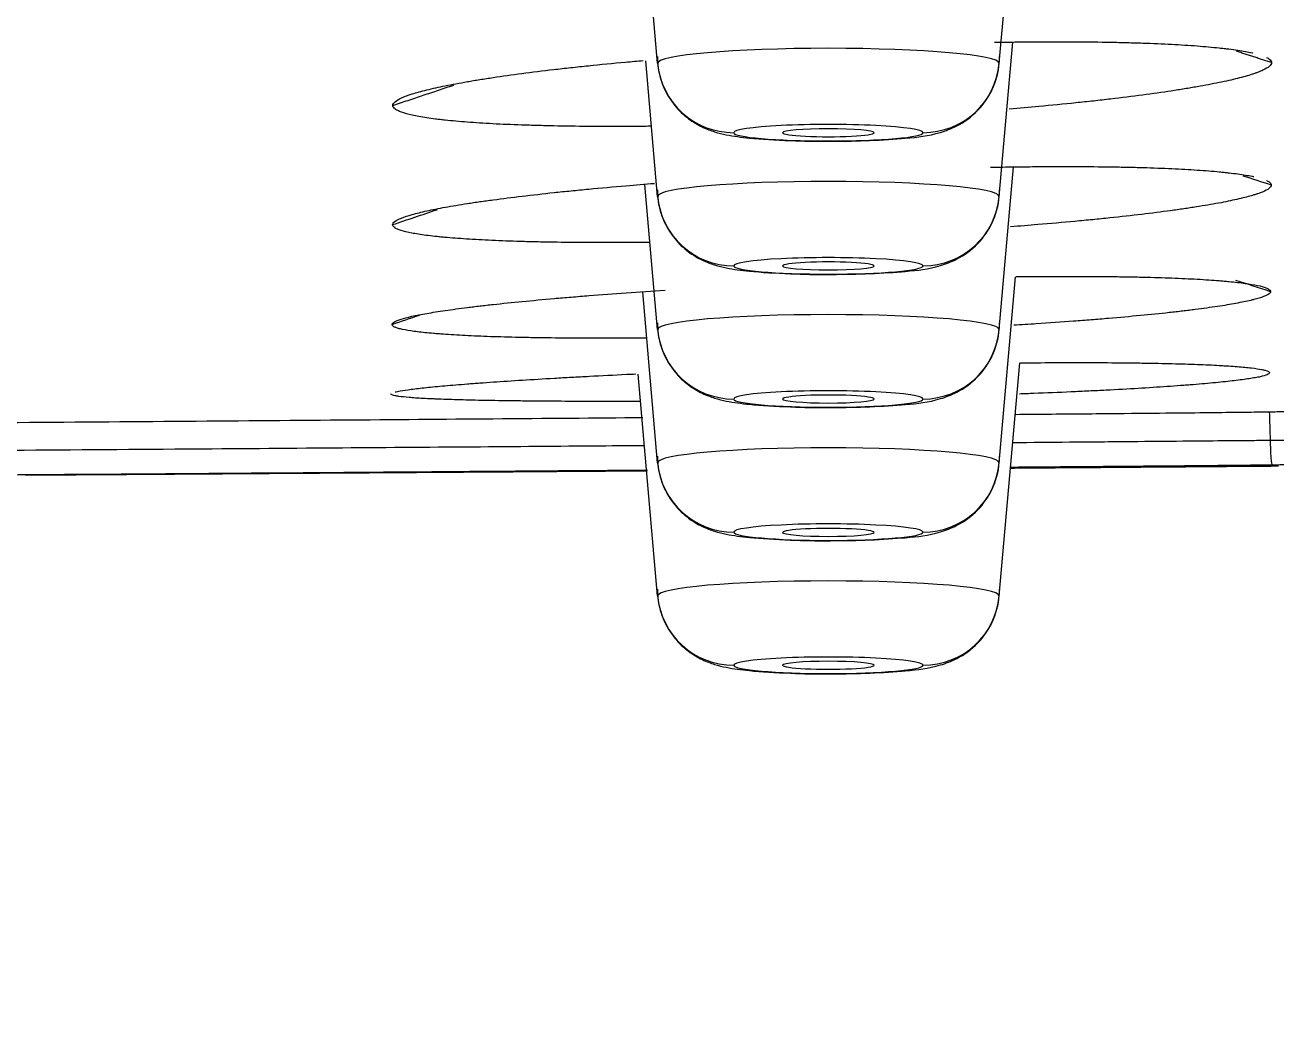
# Model space of a CAD drawing. Header units: millimetres. Extents: x 2433 to 4809, y -10272 to -6912.
# Drawn here: x 3273.48 to 3289.86, y -8021.74 to -8008.73 of the extents above; entities that cross this region are included whole.
import ezdxf

# ---------------------------------------------------------------- set-up
doc = ezdxf.new("R2010")
doc.units = ezdxf.units.MM
doc.layers.add('DIM', color=3, linetype='Continuous', lineweight=13)
doc.styles.add('ARIAL', font='arial.ttf')
doc.dimstyles.get("Standard").update_dxf_attribs({"dimtxt": 15, "dimasz": 15, "dimexe": 0.18, "dimexo": 0.0625, "dimgap": 4, "dimtad": 0, "dimtih": 1, "dimtoh": 1, "dimdec": 1, "dimdsep": 46, "dimtxsty": 'ARIAL', "dimcen": 0, "dimclrd": 3, "dimclre": 3, "dimclrt": 3, "dimadec": 0, "dimazin": 0, "dimtfac": 1, "dimtdec": 1, "dimtofl": 0, "dimtmove": 0, "dimatfit": 3, "dimfxl": 1, "dimtolj": 1, "dimtzin": 0, "dimarcsym": 0})

# ---------------------------------------------------------------- blocks, each defined once
blk = doc.blocks.new('*D42')
at = {"layer": 'Defpoints', "color": 0, "transparency": 16777216}
for p in [(3059.213, -8001.692), (3328.879, -8001.779), (3328.879, -8072.058)]:
    blk.add_point(p, dxfattribs=at)
at = {"layer": 'DIM', "color": 3, "lineweight": -2, "transparency": 16777216}
for p, q in [((3059.213, -8001.755), (3059.213, -8072.238)), ((3328.879, -8001.842), (3328.879, -8072.238)), ((3077.213, -8072.058), (3310.879, -8072.058)), ((3328.879, -8072.058), (3357.395, -8072.058))]:
    blk.add_line(p, q, dxfattribs=at)
at = {"layer": 'DIM', "color": 3, "transparency": 16777216}
for points in [[(3077.213, -8069.058), (3077.213, -8075.058), (3059.213, -8072.058)], [(3310.879, -8069.058), (3310.879, -8075.058), (3328.879, -8072.058)]]:
    blk.add_solid(points, dxfattribs=at)
at = {"layer": 'DIM', "color": 3, "transparency": 16777216, "insert": (3382.403, -8072.058), "char_height": 18, "attachment_point": 5, "style": 'ARIAL'}
blk.add_mtext('\\A1;270', dxfattribs=at)
blk = doc.blocks.new('*D43')
at = {"layer": 'Defpoints', "color": 0, "transparency": 16777216}
for p in [(3193.999, -7897.186), (3599.118, -9941.356), (3679.627, -9941.356)]:
    blk.add_point(p, dxfattribs=at)
at = {"layer": 'DIM', "color": 3, "lineweight": -2, "transparency": 16777216}
for p, q in [((3194.062, -7897.186), (3679.807, -7897.186)), ((3679.627, -7915.186), (3679.627, -8902.472)), ((3679.627, -9923.356), (3679.627, -8936.071)), ((3599.18, -9941.356), (3679.807, -9941.356))]:
    blk.add_line(p, q, dxfattribs=at)
at = {"layer": 'DIM', "color": 3, "transparency": 16777216}
for points in [[(3676.627, -7915.186), (3682.627, -7915.186), (3679.627, -7897.186)], [(3676.627, -9923.356), (3682.627, -9923.356), (3679.627, -9941.356)]]:
    blk.add_solid(points, dxfattribs=at)
at = {"layer": 'DIM', "color": 3, "transparency": 16777216, "insert": (3679.627, -8919.271), "char_height": 18, "attachment_point": 5, "style": 'ARIAL'}
blk.add_mtext('\\A1;(2280)', dxfattribs=at)

msp = doc.modelspace()

# ---------------------------------------------------------------- linework, layer by layer
at = {"linetype": 'Continuous', "lineweight": 18}
for p, q in [((3286.236, -8009.227), (3286.416, -8007.17)), ((3281.763, -8009.227), (3281.604, -8007.411)), ((3286.236, -8010.97), (3286.413, -8008.951)), ((3281.763, -8010.97), (3281.607, -8009.195)), ((3286.236, -8012.713), (3286.423, -8010.585)), ((3281.763, -8012.713), (3281.597, -8010.816)), ((3286.236, -8014.457), (3286.449, -8012.022)), ((3281.763, -8014.457), (3281.567, -8012.222)), ((3286.236, -8016.2), (3286.503, -8013.151)), ((3281.763, -8016.2), (3281.508, -8013.296))]:
    msp.add_line(p, q, dxfattribs=at)
at = {"linetype": 'Continuous', "lineweight": 13}
for centre, major_axis, ratio, start_param, end_param in [((3283.999, -8009.227), (-2.236, 0), 0.087156, 3.141593, 6.283185), ((3282.759, -8009.14), (1, 0), 0.996195, 3.228859, 4.712389), ((3285.239, -8009.14), (-1, 0), 0.996195, 1.570796, 3.054326), ((3283.999, -8010.137), (1.24, 0), 0.087156, 0, 3.141593), ((3283.999, -8010.137), (1.24, 0), 0.087156, 3.141593, 6.283185), ((3283.999, -8010.97), (-2.236, 0), 0.087156, 3.141593, 6.283185), ((3282.759, -8010.884), (1, 0), 0.996195, 3.228859, 4.712389), ((3285.239, -8010.884), (-1, 0), 0.996195, 1.570796, 3.054326), ((3283.999, -8011.88), (1.24, 0), 0.087156, 0, 3.141593), ((3283.999, -8011.88), (1.24, 0), 0.087156, 3.141593, 6.283185), ((3283.999, -8012.713), (-2.236, 0), 0.087156, 3.141593, 6.283185), ((3282.759, -8012.627), (1, 0), 0.996195, 3.228859, 4.712389), ((3285.239, -8012.627), (-1, 0), 0.996195, 1.570796, 3.054326), ((3283.999, -8013.623), (1.24, 0), 0.087156, 0, 3.141593), ((3283.999, -8013.623), (1.24, 0), 0.087156, 3.141593, 6.283185), ((3283.999, -8014.457), (-2.236, 0), 0.087156, 3.141593, 6.283185), ((3289.809, -8014.188), (-0.003, 0.3), 0.084389, 1.482933, 3.13093), ((3283.999, -8015.366), (1.24, 0), 0.087156, 0, 3.141593), ((3283.999, -8015.366), (1.24, 0), 0.087156, 3.141593, 6.283185), ((3283.999, -8016.2), (-2.236, 0), 0.087156, 3.141593, 6.283185), ((3283.999, -8017.109), (1.24, 0), 0.087156, 0, 3.141593), ((3283.999, -8017.109), (1.24, 0), 0.087156, 3.141593, 6.283185)]:
    msp.add_ellipse(centre, major_axis=major_axis, ratio=ratio, start_param=start_param, end_param=end_param, dxfattribs=at)
at = {"linetype": 'Continuous', "lineweight": 18}
for centre, major_axis, ratio, start_param, end_param in [((3283.999, -8010.137), (-0.6, 0), 0.087156, 3.141593, 6.283185), ((3283.999, -8010.137), (-0.6, 0), 0.087156, 0, 3.141593), ((3283.999, -8011.88), (0.6, 0), 0.087156, 0, 3.141593), ((3283.999, -8011.88), (0.6, 0), 0.087156, 3.141593, 6.283185), ((3283.999, -8013.623), (0.6, 0), 0.087156, 0, 3.141593), ((3283.999, -8013.623), (0.6, 0), 0.087156, 3.141593, 6.283185), ((3282.759, -8014.37), (1, 0), 0.996195, 3.228859, 4.712389), ((3285.239, -8014.37), (-1, 0), 0.996195, 1.570796, 3.054326), ((3283.999, -8015.369), (0.6, 0), 0.087156, 0, 3.141593), ((3283.999, -8015.369), (0.6, 0), 0.087156, 3.141593, 6.283185), ((3282.759, -8016.113), (1, 0), 0.996195, 3.228859, 4.712389), ((3285.239, -8016.113), (-1, 0), 0.996195, 1.570796, 3.054326), ((3283.999, -8017.109), (-0.6, 0), 0.087156, 3.141593, 6.283185), ((3283.999, -8017.109), (-0.6, 0), 0.087156, 0, 3.141593)]:
    msp.add_ellipse(centre, major_axis=major_axis, ratio=ratio, start_param=start_param, end_param=end_param, dxfattribs=at)
for points, knots in [([(3286.174, -8008.953), (3286.198, -8008.952), (3286.222, -8008.952), (3286.29, -8008.951), (3286.333, -8008.951), (3286.42, -8008.949), (3286.549, -8008.948), (3286.675, -8008.947), (3286.924, -8008.946), (3287.085, -8008.946), (3287.397, -8008.947), (3287.548, -8008.949), (3287.767, -8008.953), (3287.838, -8008.955), (3287.944, -8008.958), (3287.979, -8008.959), (3288.047, -8008.961), (3288.081, -8008.962), (3288.248, -8008.967), (3288.374, -8008.973), (3288.611, -8008.985), (3288.722, -8008.992), (3288.93, -8009.008), (3289.026, -8009.017), (3289.138, -8009.029), (3289.16, -8009.031), (3289.202, -8009.036), (3289.264, -8009.043), (3289.322, -8009.051), (3289.43, -8009.068), (3289.493, -8009.079), (3289.551, -8009.092), (3289.553, -8009.093), (3289.556, -8009.094)], [0, 0, 0, 0, 0.014967, 0.014967, 0.042179, 0.042179, 0.069391, 0.123816, 0.123816, 0.232666, 0.232666, 0.341515, 0.341515, 0.39594, 0.39594, 0.423152, 0.423152, 0.450365, 0.450365, 0.559214, 0.559214, 0.668063, 0.668063, 0.776913, 0.776913, 0.804125, 0.804125, 0.831338, 0.885762, 0.885762, 0.994612, 0.994612, 1, 1, 1, 1]), ([(3278.296, -8009.78), (3278.296, -8009.764), (3278.306, -8009.748), (3278.345, -8009.715), (3278.373, -8009.699), (3278.448, -8009.664), (3278.495, -8009.647), (3278.606, -8009.612), (3278.67, -8009.594), (3278.815, -8009.558), (3278.895, -8009.54), (3279.071, -8009.504), (3279.168, -8009.486), (3279.298, -8009.464), (3279.325, -8009.459), (3279.379, -8009.45), (3279.407, -8009.445), (3279.491, -8009.432), (3279.549, -8009.423), (3279.728, -8009.396), (3279.854, -8009.378), (3280.118, -8009.344), (3280.257, -8009.326), (3280.475, -8009.301), (3280.55, -8009.293), (3280.664, -8009.28), (3280.702, -8009.276), (3280.78, -8009.268), (3280.819, -8009.264), (3281.016, -8009.243), (3281.178, -8009.227), (3281.42, -8009.205), (3281.497, -8009.198), (3281.575, -8009.191)], [0, 0, 0, 0, 0.087264, 0.087264, 0.174528, 0.174528, 0.261792, 0.261792, 0.349055, 0.349055, 0.436319, 0.436319, 0.523583, 0.523583, 0.545399, 0.545399, 0.567215, 0.567215, 0.610847, 0.610847, 0.698111, 0.698111, 0.785375, 0.785375, 0.829006, 0.829006, 0.850822, 0.850822, 0.872638, 0.872638, 0.959902, 0.959902, 1, 1, 1, 1]), ([(3281.759, -8009.14), (3281.761, -8009.278), (3281.805, -8009.502), (3281.969, -8009.778), (3282.156, -8009.955), (3282.344, -8010.066), (3282.517, -8010.131), (3282.713, -8010.177), (3282.993, -8010.214), (3283.45, -8010.241), (3283.852, -8010.252), (3284.029, -8010.248), (3284.038, -8010.248)], [0, 0, 0, 0, 0.122527, 0.215408, 0.294634, 0.364592, 0.427727, 0.496738, 0.634659, 0.831916, 0.991471, 1, 1, 1, 1]), ([(3284.038, -8010.248), (3284.216, -8010.248), (3284.561, -8010.242), (3285.065, -8010.207), (3285.354, -8010.176), (3285.702, -8010.051), (3285.964, -8009.863), (3286.164, -8009.573), (3286.233, -8009.317), (3286.239, -8009.169), (3286.239, -8009.14)], [0, 0, 0, 0, 0.162675, 0.337768, 0.550867, 0.638384, 0.752048, 0.857541, 0.972916, 1, 1, 1, 1]), ([(3289.8, -8009.219), (3289.8, -8009.235), (3289.79, -8009.252), (3289.752, -8009.285), (3289.724, -8009.302), (3289.668, -8009.328), (3289.647, -8009.337), (3289.612, -8009.35), (3289.6, -8009.354), (3289.574, -8009.363), (3289.561, -8009.368), (3289.491, -8009.39), (3289.427, -8009.408), (3289.283, -8009.445), (3289.203, -8009.463), (3289.026, -8009.499), (3288.93, -8009.517), (3288.799, -8009.54), (3288.772, -8009.545), (3288.718, -8009.554), (3288.69, -8009.559), (3288.605, -8009.573), (3288.547, -8009.582), (3288.369, -8009.609), (3288.243, -8009.627), (3287.978, -8009.662), (3287.839, -8009.679), (3287.621, -8009.705), (3287.547, -8009.713), (3287.433, -8009.726), (3287.394, -8009.73), (3287.317, -8009.738), (3287.277, -8009.742), (3287.08, -8009.763), (3286.918, -8009.779), (3286.626, -8009.806), (3286.497, -8009.818), (3286.367, -8009.829)], [0, 0, 0, 0, 0.085012, 0.085012, 0.170025, 0.170025, 0.212531, 0.212531, 0.233784, 0.233784, 0.255037, 0.255037, 0.340049, 0.340049, 0.425062, 0.425062, 0.510074, 0.510074, 0.531327, 0.531327, 0.55258, 0.55258, 0.595086, 0.595086, 0.680099, 0.680099, 0.765111, 0.765111, 0.807617, 0.807617, 0.82887, 0.82887, 0.850123, 0.850123, 0.935136, 0.935136, 1, 1, 1, 1]), ([(3289.736, -8009.151), (3289.736, -8009.151), (3289.736, -8009.151), (3289.75, -8009.159), (3289.762, -8009.166), (3289.791, -8009.188), (3289.8, -8009.204), (3289.8, -8009.219)], [0, 0, 0, 0, 0.001001, 0.001001, 0.334, 0.334, 1, 1, 1, 1]), ([(3281.675, -8010.053), (3281.647, -8010.053), (3281.533, -8010.054), (3281.421, -8010.055), (3281.172, -8010.056), (3281.011, -8010.056), (3280.699, -8010.053), (3280.548, -8010.051), (3280.33, -8010.047), (3280.258, -8010.045), (3280.152, -8010.042), (3280.118, -8010.041), (3280.049, -8010.039), (3280.015, -8010.038), (3279.848, -8010.032), (3279.723, -8010.027), (3279.486, -8010.014), (3279.375, -8010.007), (3279.167, -8009.991), (3279.071, -8009.982), (3278.959, -8009.97), (3278.937, -8009.968), (3278.895, -8009.963), (3278.833, -8009.955), (3278.776, -8009.947), (3278.668, -8009.931), (3278.604, -8009.919), (3278.495, -8009.895), (3278.448, -8009.882), (3278.401, -8009.865), (3278.392, -8009.861), (3278.376, -8009.854), (3278.368, -8009.851), (3278.346, -8009.84), (3278.335, -8009.833), (3278.306, -8009.811), (3278.296, -8009.796), (3278.296, -8009.78)], [0, 0, 0, 0, 0.014187, 0.057049, 0.057049, 0.142771, 0.142771, 0.228494, 0.228494, 0.271356, 0.271356, 0.292786, 0.292786, 0.314217, 0.314217, 0.39994, 0.39994, 0.485663, 0.485663, 0.571386, 0.571386, 0.592816, 0.592816, 0.614247, 0.657109, 0.657109, 0.742831, 0.742831, 0.828554, 0.828554, 0.849985, 0.849985, 0.871416, 0.871416, 0.914277, 0.914277, 1, 1, 1, 1]), ([(3286.12, -8010.588), (3286.164, -8010.588), (3286.208, -8010.587), (3286.295, -8010.586), (3286.339, -8010.585), (3286.425, -8010.584), (3286.554, -8010.582), (3286.68, -8010.581), (3286.929, -8010.579), (3287.089, -8010.579), (3287.401, -8010.58), (3287.552, -8010.581), (3287.77, -8010.585), (3287.842, -8010.586), (3287.947, -8010.588), (3287.982, -8010.589), (3288.051, -8010.591), (3288.084, -8010.592), (3288.251, -8010.596), (3288.377, -8010.601), (3288.613, -8010.612), (3288.724, -8010.618), (3288.931, -8010.632), (3289.028, -8010.64), (3289.139, -8010.651), (3289.161, -8010.653), (3289.203, -8010.657), (3289.265, -8010.664), (3289.322, -8010.671), (3289.429, -8010.686), (3289.492, -8010.696), (3289.555, -8010.709), (3289.562, -8010.71), (3289.569, -8010.712)], [0, 0, 0, 0, 0.026624, 0.026624, 0.053248, 0.053248, 0.079872, 0.13312, 0.13312, 0.239617, 0.239617, 0.346113, 0.346113, 0.399361, 0.399361, 0.425985, 0.425985, 0.452609, 0.452609, 0.559106, 0.559106, 0.665602, 0.665602, 0.772098, 0.772098, 0.798722, 0.798722, 0.825346, 0.878594, 0.878594, 0.985091, 0.985091, 1, 1, 1, 1]), ([(3278.293, -8011.34), (3278.293, -8011.326), (3278.303, -8011.312), (3278.342, -8011.283), (3278.371, -8011.269), (3278.447, -8011.238), (3278.494, -8011.223), (3278.606, -8011.192), (3278.67, -8011.176), (3278.815, -8011.144), (3278.895, -8011.128), (3279.072, -8011.096), (3279.169, -8011.08), (3279.3, -8011.059), (3279.326, -8011.055), (3279.381, -8011.047), (3279.409, -8011.043), (3279.493, -8011.031), (3279.551, -8011.023), (3279.731, -8010.999), (3279.856, -8010.983), (3280.121, -8010.951), (3280.26, -8010.936), (3280.479, -8010.912), (3280.553, -8010.905), (3280.667, -8010.893), (3280.706, -8010.89), (3280.783, -8010.882), (3280.823, -8010.878), (3281.02, -8010.86), (3281.182, -8010.845), (3281.471, -8010.82), (3281.596, -8010.81), (3281.723, -8010.8)], [0, 0, 0, 0, 0.085164, 0.085164, 0.170329, 0.170329, 0.255493, 0.255493, 0.340657, 0.340657, 0.425822, 0.425822, 0.510986, 0.510986, 0.532277, 0.532277, 0.553568, 0.553568, 0.596151, 0.596151, 0.681315, 0.681315, 0.766479, 0.766479, 0.809062, 0.809062, 0.830353, 0.830353, 0.851644, 0.851644, 0.936808, 0.936808, 1, 1, 1, 1]), ([(3289.796, -8010.823), (3289.796, -8010.837), (3289.786, -8010.852), (3289.747, -8010.882), (3289.718, -8010.897), (3289.662, -8010.921), (3289.641, -8010.929), (3289.606, -8010.941), (3289.593, -8010.945), (3289.568, -8010.953), (3289.554, -8010.957), (3289.484, -8010.977), (3289.42, -8010.993), (3289.275, -8011.026), (3289.195, -8011.043), (3289.018, -8011.075), (3288.921, -8011.092), (3288.79, -8011.112), (3288.763, -8011.117), (3288.709, -8011.125), (3288.681, -8011.129), (3288.596, -8011.141), (3288.538, -8011.15), (3288.359, -8011.174), (3288.233, -8011.19), (3287.968, -8011.221), (3287.829, -8011.237), (3287.61, -8011.26), (3287.536, -8011.268), (3287.422, -8011.279), (3287.383, -8011.283), (3287.306, -8011.29), (3287.266, -8011.294), (3287.069, -8011.312), (3286.907, -8011.326), (3286.624, -8011.35), (3286.506, -8011.359), (3286.385, -8011.369)], [0, 0, 0, 0, 0.085441, 0.085441, 0.170882, 0.170882, 0.213602, 0.213602, 0.234962, 0.234962, 0.256323, 0.256323, 0.341764, 0.341764, 0.427204, 0.427204, 0.512645, 0.512645, 0.534005, 0.534005, 0.555366, 0.555366, 0.598086, 0.598086, 0.683527, 0.683527, 0.768968, 0.768968, 0.811688, 0.811688, 0.833049, 0.833049, 0.854409, 0.854409, 0.93985, 0.93985, 1, 1, 1, 1]), ([(3289.733, -8010.761), (3289.733, -8010.761), (3289.733, -8010.761), (3289.748, -8010.768), (3289.759, -8010.774), (3289.787, -8010.794), (3289.797, -8010.808), (3289.796, -8010.823)], [0, 0, 0, 0, 0.004317, 0.004317, 0.336211, 0.336211, 1, 1, 1, 1]), ([(3281.759, -8010.884), (3281.761, -8011.021), (3281.805, -8011.245), (3281.969, -8011.521), (3282.156, -8011.698), (3282.344, -8011.809), (3282.517, -8011.874), (3282.713, -8011.92), (3282.993, -8011.957), (3283.45, -8011.984), (3283.852, -8011.995), (3284.029, -8011.991), (3284.038, -8011.991)], [0, 0, 0, 0, 0.122527, 0.215408, 0.294634, 0.364592, 0.427727, 0.496738, 0.634659, 0.831916, 0.991471, 1, 1, 1, 1]), ([(3284.038, -8011.991), (3284.216, -8011.991), (3284.561, -8011.985), (3285.065, -8011.95), (3285.354, -8011.919), (3285.702, -8011.794), (3285.964, -8011.606), (3286.164, -8011.316), (3286.233, -8011.06), (3286.239, -8010.912), (3286.239, -8010.884)], [0, 0, 0, 0, 0.162675, 0.337768, 0.550867, 0.638384, 0.752048, 0.857541, 0.972916, 1, 1, 1, 1]), ([(3281.655, -8011.573), (3281.629, -8011.573), (3281.518, -8011.574), (3281.408, -8011.575), (3281.16, -8011.576), (3280.999, -8011.576), (3280.687, -8011.575), (3280.537, -8011.573), (3280.318, -8011.57), (3280.246, -8011.568), (3280.141, -8011.566), (3280.106, -8011.565), (3280.038, -8011.563), (3280.004, -8011.562), (3279.838, -8011.558), (3279.712, -8011.553), (3279.476, -8011.542), (3279.365, -8011.536), (3279.158, -8011.522), (3279.062, -8011.515), (3278.951, -8011.505), (3278.929, -8011.503), (3278.887, -8011.498), (3278.825, -8011.492), (3278.768, -8011.485), (3278.661, -8011.471), (3278.598, -8011.461), (3278.488, -8011.44), (3278.442, -8011.429), (3278.396, -8011.414), (3278.387, -8011.411), (3278.37, -8011.405), (3278.363, -8011.402), (3278.342, -8011.393), (3278.33, -8011.386), (3278.302, -8011.367), (3278.292, -8011.354), (3278.293, -8011.34)], [0, 0, 0, 0, 0.013003, 0.055916, 0.055916, 0.141741, 0.141741, 0.227567, 0.227567, 0.27048, 0.27048, 0.291937, 0.291937, 0.313393, 0.313393, 0.399219, 0.399219, 0.485045, 0.485045, 0.570871, 0.570871, 0.592327, 0.592327, 0.613784, 0.656697, 0.656697, 0.742522, 0.742522, 0.828348, 0.828348, 0.849805, 0.849805, 0.871261, 0.871261, 0.914174, 0.914174, 1, 1, 1, 1]), ([(3286.458, -8012.021), (3286.478, -8012.021), (3286.583, -8012.02), (3286.686, -8012.019), (3286.934, -8012.017), (3287.095, -8012.017), (3287.406, -8012.017), (3287.556, -8012.018), (3287.774, -8012.021), (3287.846, -8012.022), (3287.951, -8012.024), (3287.986, -8012.024), (3288.054, -8012.026), (3288.088, -8012.026), (3288.254, -8012.03), (3288.379, -8012.034), (3288.615, -8012.043), (3288.725, -8012.048), (3288.932, -8012.06), (3289.027, -8012.066), (3289.138, -8012.075), (3289.16, -8012.077), (3289.202, -8012.081), (3289.263, -8012.086), (3289.32, -8012.092), (3289.427, -8012.104), (3289.489, -8012.113), (3289.598, -8012.131), (3289.643, -8012.141), (3289.698, -8012.156), (3289.714, -8012.162), (3289.742, -8012.172), (3289.753, -8012.178), (3289.78, -8012.194), (3289.789, -8012.206), (3289.788, -8012.218)], [0, 0, 0, 0, 0.009816, 0.052867, 0.052867, 0.13897, 0.13897, 0.225073, 0.225073, 0.268125, 0.268125, 0.28965, 0.28965, 0.311176, 0.311176, 0.397279, 0.397279, 0.483382, 0.483382, 0.569485, 0.569485, 0.591011, 0.591011, 0.612537, 0.655588, 0.655588, 0.741691, 0.741691, 0.827794, 0.827794, 0.870846, 0.870846, 0.913897, 0.913897, 1, 1, 1, 1]), ([(3278.285, -8012.646), (3278.286, -8012.635), (3278.297, -8012.624), (3278.336, -8012.601), (3278.366, -8012.59), (3278.442, -8012.566), (3278.489, -8012.553), (3278.602, -8012.528), (3278.667, -8012.515), (3278.813, -8012.49), (3278.894, -8012.477), (3279.071, -8012.451), (3279.168, -8012.438), (3279.3, -8012.421), (3279.326, -8012.418), (3279.381, -8012.411), (3279.409, -8012.408), (3279.494, -8012.398), (3279.552, -8012.391), (3279.732, -8012.372), (3279.858, -8012.358), (3280.123, -8012.333), (3280.263, -8012.32), (3280.482, -8012.301), (3280.556, -8012.294), (3280.67, -8012.285), (3280.709, -8012.282), (3280.787, -8012.275), (3280.826, -8012.272), (3281.024, -8012.257), (3281.186, -8012.244), (3281.518, -8012.221), (3281.688, -8012.209), (3281.862, -8012.198), (3281.862, -8012.198), (3281.862, -8012.198)], [0, 0, 0, 0, 0.08333, 0.08333, 0.16666, 0.16666, 0.24999, 0.24999, 0.333319, 0.333319, 0.416649, 0.416649, 0.499979, 0.499979, 0.520812, 0.520812, 0.541644, 0.541644, 0.583309, 0.583309, 0.666639, 0.666639, 0.749969, 0.749969, 0.791634, 0.791634, 0.812466, 0.812466, 0.833299, 0.833299, 0.916628, 0.916628, 0.999958, 0.999958, 1, 1, 1, 1]), ([(3289.788, -8012.218), (3289.787, -8012.23), (3289.777, -8012.242), (3289.737, -8012.267), (3289.708, -8012.279), (3289.651, -8012.299), (3289.629, -8012.305), (3289.594, -8012.315), (3289.582, -8012.318), (3289.556, -8012.325), (3289.542, -8012.328), (3289.472, -8012.345), (3289.407, -8012.358), (3289.262, -8012.385), (3289.181, -8012.399), (3289.003, -8012.425), (3288.906, -8012.439), (3288.774, -8012.456), (3288.748, -8012.459), (3288.693, -8012.466), (3288.665, -8012.469), (3288.58, -8012.479), (3288.522, -8012.486), (3288.342, -8012.505), (3288.216, -8012.518), (3287.95, -8012.544), (3287.811, -8012.556), (3287.592, -8012.575), (3287.517, -8012.581), (3287.403, -8012.59), (3287.364, -8012.593), (3287.287, -8012.599), (3287.247, -8012.602), (3287.049, -8012.617), (3286.887, -8012.628), (3286.624, -8012.646), (3286.525, -8012.652), (3286.426, -8012.658)], [0, 0, 0, 0, 0.086322, 0.086322, 0.172644, 0.172644, 0.215806, 0.215806, 0.237386, 0.237386, 0.258967, 0.258967, 0.345289, 0.345289, 0.431611, 0.431611, 0.517933, 0.517933, 0.539514, 0.539514, 0.561095, 0.561095, 0.604256, 0.604256, 0.690578, 0.690578, 0.7769, 0.7769, 0.820061, 0.820061, 0.841642, 0.841642, 0.863222, 0.863222, 0.949545, 0.949545, 1, 1, 1, 1]), ([(3281.61, -8012.825), (3281.592, -8012.825), (3281.488, -8012.826), (3281.386, -8012.827), (3281.138, -8012.828), (3280.977, -8012.828), (3280.666, -8012.827), (3280.516, -8012.826), (3280.298, -8012.823), (3280.226, -8012.822), (3280.121, -8012.82), (3280.087, -8012.82), (3280.018, -8012.819), (3279.985, -8012.818), (3279.819, -8012.814), (3279.694, -8012.811), (3279.458, -8012.803), (3279.348, -8012.798), (3279.142, -8012.788), (3279.046, -8012.782), (3278.936, -8012.774), (3278.914, -8012.772), (3278.872, -8012.769), (3278.811, -8012.764), (3278.754, -8012.759), (3278.648, -8012.748), (3278.585, -8012.74), (3278.477, -8012.724), (3278.431, -8012.715), (3278.385, -8012.704), (3278.376, -8012.702), (3278.36, -8012.697), (3278.353, -8012.695), (3278.332, -8012.687), (3278.32, -8012.682), (3278.293, -8012.667), (3278.284, -8012.657), (3278.285, -8012.646)], [0, 0, 0, 0, 0.009261, 0.052337, 0.052337, 0.138488, 0.138488, 0.224639, 0.224639, 0.267715, 0.267715, 0.289253, 0.289253, 0.31079, 0.31079, 0.396942, 0.396942, 0.483093, 0.483093, 0.569244, 0.569244, 0.590782, 0.590782, 0.61232, 0.655395, 0.655395, 0.741546, 0.741546, 0.827698, 0.827698, 0.849235, 0.849235, 0.870773, 0.870773, 0.913849, 0.913849, 1, 1, 1, 1]), ([(3281.759, -8012.627), (3281.761, -8012.764), (3281.805, -8012.988), (3281.969, -8013.264), (3282.156, -8013.441), (3282.344, -8013.552), (3282.517, -8013.617), (3282.713, -8013.663), (3282.993, -8013.7), (3283.45, -8013.727), (3283.852, -8013.738), (3284.029, -8013.734), (3284.038, -8013.734)], [0, 0, 0, 0, 0.122527, 0.215408, 0.294634, 0.364592, 0.427727, 0.496738, 0.634659, 0.831916, 0.991471, 1, 1, 1, 1]), ([(3284.038, -8013.734), (3284.216, -8013.734), (3284.561, -8013.728), (3285.065, -8013.693), (3285.354, -8013.662), (3285.702, -8013.537), (3285.964, -8013.349), (3286.164, -8013.059), (3286.233, -8012.803), (3286.239, -8012.655), (3286.239, -8012.627)], [0, 0, 0, 0, 0.162675, 0.337768, 0.550867, 0.638384, 0.752048, 0.857541, 0.972916, 1, 1, 1, 1]), ([(3286.515, -8013.149), (3286.519, -8013.149), (3286.607, -8013.148), (3286.695, -8013.148), (3286.942, -8013.146), (3287.103, -8013.146), (3287.413, -8013.146), (3287.563, -8013.146), (3287.781, -8013.148), (3287.852, -8013.149), (3287.956, -8013.15), (3287.991, -8013.15), (3288.059, -8013.151), (3288.093, -8013.152), (3288.258, -8013.154), (3288.383, -8013.157), (3288.617, -8013.163), (3288.727, -8013.166), (3288.932, -8013.174), (3289.027, -8013.178), (3289.137, -8013.184), (3289.159, -8013.186), (3289.2, -8013.188), (3289.261, -8013.192), (3289.317, -8013.196), (3289.423, -8013.204), (3289.547, -8013.216), (3289.636, -8013.229), (3289.69, -8013.24), (3289.705, -8013.243), (3289.732, -8013.251), (3289.743, -8013.254), (3289.769, -8013.266), (3289.777, -8013.273), (3289.775, -8013.281)], [0, 0, 0, 0, 0.00178, 0.04518, 0.04518, 0.131982, 0.131982, 0.218784, 0.218784, 0.262185, 0.262185, 0.283885, 0.283885, 0.305586, 0.305586, 0.392388, 0.392388, 0.479189, 0.479189, 0.565991, 0.565991, 0.587692, 0.587692, 0.609392, 0.652793, 0.652793, 0.739595, 0.826396, 0.826396, 0.869797, 0.869797, 0.913198, 0.913198, 1, 1, 1, 1]), ([(3278.327, -8013.531), (3278.345, -8013.527), (3278.367, -8013.522), (3278.433, -8013.51), (3278.481, -8013.503), (3278.595, -8013.488), (3278.661, -8013.481), (3278.808, -8013.465), (3278.889, -8013.457), (3279.068, -8013.442), (3279.166, -8013.433), (3279.298, -8013.423), (3279.325, -8013.421), (3279.38, -8013.417), (3279.408, -8013.415), (3279.493, -8013.408), (3279.552, -8013.404), (3279.732, -8013.392), (3279.859, -8013.383), (3280.125, -8013.367), (3280.265, -8013.358), (3280.484, -8013.346), (3280.559, -8013.341), (3280.674, -8013.335), (3280.712, -8013.333), (3280.79, -8013.329), (3280.83, -8013.327), (3281.028, -8013.316), (3281.191, -8013.308), (3281.397, -8013.298), (3281.436, -8013.296), (3281.476, -8013.295)], [0, 0, 0, 0, 0.069283, 0.069283, 0.170059, 0.170059, 0.270835, 0.270835, 0.371611, 0.371611, 0.472387, 0.472387, 0.497581, 0.497581, 0.522775, 0.522775, 0.573163, 0.573163, 0.673939, 0.673939, 0.774715, 0.774715, 0.825103, 0.825103, 0.850297, 0.850297, 0.875491, 0.875491, 0.976267, 0.976267, 1, 1, 1, 1]), ([(3289.775, -8013.281), (3289.773, -8013.289), (3289.762, -8013.298), (3289.721, -8013.314), (3289.691, -8013.323), (3289.633, -8013.336), (3289.611, -8013.34), (3289.575, -8013.346), (3289.562, -8013.349), (3289.536, -8013.353), (3289.522, -8013.355), (3289.451, -8013.366), (3289.386, -8013.375), (3289.239, -8013.392), (3289.157, -8013.401), (3288.978, -8013.418), (3288.881, -8013.427), (3288.748, -8013.438), (3288.721, -8013.44), (3288.666, -8013.444), (3288.638, -8013.446), (3288.553, -8013.452), (3288.494, -8013.457), (3288.314, -8013.469), (3288.187, -8013.477), (3287.92, -8013.493), (3287.78, -8013.501), (3287.561, -8013.512), (3287.486, -8013.516), (3287.371, -8013.521), (3287.333, -8013.523), (3287.255, -8013.527), (3287.215, -8013.529), (3287.017, -8013.538), (3286.854, -8013.544), (3286.626, -8013.553), (3286.563, -8013.556), (3286.501, -8013.558)], [0, 0, 0, 0, 0.087943, 0.087943, 0.175886, 0.175886, 0.219858, 0.219858, 0.241843, 0.241843, 0.263829, 0.263829, 0.351772, 0.351772, 0.439715, 0.439715, 0.527658, 0.527658, 0.549644, 0.549644, 0.57163, 0.57163, 0.615601, 0.615601, 0.703544, 0.703544, 0.791487, 0.791487, 0.835459, 0.835459, 0.857444, 0.857444, 0.87943, 0.87943, 0.967373, 0.967373, 1, 1, 1, 1]), ([(3289.604, -8013.792), (3289.637, -8013.792), (3289.702, -8013.791), (3289.801, -8013.79), (3289.899, -8013.788), (3289.997, -8013.787), (3290.095, -8013.786), (3290.193, -8013.784), (3290.291, -8013.783), (3290.389, -8013.782), (3290.487, -8013.78), (3290.584, -8013.779), (3290.682, -8013.777), (3290.779, -8013.776), (3290.877, -8013.775), (3290.974, -8013.773), (3291.071, -8013.772), (3291.168, -8013.77), (3291.266, -8013.768), (3291.362, -8013.767), (3291.459, -8013.765), (3291.556, -8013.764), (3291.653, -8013.762), (3291.749, -8013.76), (3291.846, -8013.759), (3291.942, -8013.757), (3292.039, -8013.755), (3292.135, -8013.754), (3292.231, -8013.752), (3292.327, -8013.75), (3292.423, -8013.748), (3292.519, -8013.746), (3292.615, -8013.745), (3292.71, -8013.743), (3292.806, -8013.741), (3292.901, -8013.739), (3292.997, -8013.737), (3293.092, -8013.735), (3293.187, -8013.733), (3293.282, -8013.731), (3293.377, -8013.729), (3293.472, -8013.727), (3293.567, -8013.725), (3293.661, -8013.723), (3293.756, -8013.721), (3293.85, -8013.719), (3293.945, -8013.717), (3294.039, -8013.715), (3294.133, -8013.713), (3294.227, -8013.711), (3294.321, -8013.709), (3294.415, -8013.706), (3294.508, -8013.704), (3294.602, -8013.702), (3294.695, -8013.7), (3294.789, -8013.698), (3294.882, -8013.695), (3294.975, -8013.693), (3295.068, -8013.691), (3295.161, -8013.688), (3295.254, -8013.686), (3295.347, -8013.684), (3295.439, -8013.681), (3295.532, -8013.679), (3295.624, -8013.676), (3295.716, -8013.674), (3295.808, -8013.672), (3296.37, -8013.657), (3297.404, -8013.627), (3298.901, -8013.578), (3300.332, -8013.526), (3301.256, -8013.488), (3301.685, -8013.47)], [0, 0, 0, 0, 0.007874, 0.015743, 0.023608, 0.031468, 0.039323, 0.047174, 0.055021, 0.062862, 0.070699, 0.078532, 0.08636, 0.094183, 0.102002, 0.109816, 0.117626, 0.125431, 0.133232, 0.141028, 0.14882, 0.156607, 0.16439, 0.172168, 0.179941, 0.187711, 0.195475, 0.203236, 0.210991, 0.218743, 0.226489, 0.234232, 0.24197, 0.249703, 0.257432, 0.265157, 0.272877, 0.280593, 0.288304, 0.296011, 0.303713, 0.311411, 0.319105, 0.326794, 0.334479, 0.34216, 0.349836, 0.357508, 0.365175, 0.372838, 0.380496, 0.388151, 0.3958, 0.403446, 0.411087, 0.418724, 0.426356, 0.433984, 0.441608, 0.449227, 0.456842, 0.464453, 0.472059, 0.479662, 0.487259, 0.494853, 0.502442, 0.510027, 0.633744, 0.759519, 0.887379, 1, 1, 1, 1]), ([(3281.527, -8013.654), (3281.524, -8013.654), (3281.436, -8013.654), (3281.348, -8013.655), (3281.101, -8013.655), (3280.94, -8013.655), (3280.63, -8013.654), (3280.48, -8013.653), (3280.263, -8013.652), (3280.191, -8013.651), (3280.087, -8013.65), (3280.052, -8013.65), (3279.984, -8013.649), (3279.951, -8013.649), (3279.785, -8013.647), (3279.661, -8013.645), (3279.427, -8013.641), (3279.317, -8013.638), (3279.113, -8013.633), (3279.018, -8013.63), (3278.909, -8013.626), (3278.887, -8013.625), (3278.845, -8013.623), (3278.785, -8013.62), (3278.729, -8013.618), (3278.623, -8013.612), (3278.562, -8013.608), (3278.455, -8013.599), (3278.41, -8013.594), (3278.366, -8013.588), (3278.357, -8013.587), (3278.341, -8013.584), (3278.334, -8013.583), (3278.314, -8013.579), (3278.303, -8013.576), (3278.277, -8013.568), (3278.269, -8013.562), (3278.271, -8013.556)], [0, 0, 0, 0, 0.001693, 0.045097, 0.045097, 0.131907, 0.131907, 0.218716, 0.218716, 0.262121, 0.262121, 0.283823, 0.283823, 0.305525, 0.305525, 0.392335, 0.392335, 0.479144, 0.479144, 0.565953, 0.565953, 0.587656, 0.587656, 0.609358, 0.652763, 0.652763, 0.739572, 0.739572, 0.826381, 0.826381, 0.848084, 0.848084, 0.869786, 0.869786, 0.913191, 0.913191, 1, 1, 1, 1]), ([(3286.451, -8013.824), (3286.592, -8013.822), (3286.727, -8013.821), (3287.025, -8013.819), (3287.184, -8013.817), (3287.488, -8013.815), (3287.632, -8013.813), (3288.042, -8013.81), (3288.285, -8013.807), (3288.711, -8013.803), (3288.894, -8013.801), (3289.199, -8013.797), (3289.322, -8013.796), (3289.508, -8013.793), (3289.571, -8013.793), (3289.604, -8013.792)], [0, 0, 0, 0, 0.072872, 0.072872, 0.165585, 0.165585, 0.258298, 0.258298, 0.443723, 0.443723, 0.629149, 0.629149, 0.814574, 0.814574, 1, 1, 1, 1]), ([(3266.163, -8013.98), (3267.702, -8013.97), (3269.165, -8013.959), (3272.302, -8013.937), (3273.93, -8013.925), (3276.947, -8013.902), (3278.336, -8013.891), (3280.294, -8013.875), (3280.949, -8013.87), (3281.568, -8013.865)], [0, 0, 0, 0, 0.237603, 0.237603, 0.537229, 0.537229, 0.836854, 0.836854, 1, 1, 1, 1]), ([(3289.784, -8014.162), (3289.817, -8014.162), (3289.883, -8014.161), (3289.983, -8014.16), (3290.083, -8014.159), (3290.183, -8014.158), (3290.284, -8014.157), (3290.385, -8014.155), (3290.487, -8014.154), (3290.589, -8014.153), (3290.692, -8014.152), (3290.794, -8014.15), (3290.898, -8014.149), (3291.001, -8014.148), (3291.106, -8014.146), (3291.21, -8014.145), (3291.315, -8014.143), (3291.42, -8014.142), (3291.526, -8014.14), (3291.632, -8014.139), (3291.739, -8014.137), (3291.846, -8014.136), (3291.953, -8014.134), (3292.061, -8014.132), (3292.169, -8014.131), (3292.277, -8014.129), (3292.386, -8014.127), (3292.495, -8014.125), (3292.605, -8014.123), (3292.715, -8014.122), (3292.826, -8014.12), (3292.937, -8014.118), (3293.048, -8014.116), (3293.16, -8014.114), (3293.272, -8014.112), (3293.384, -8014.11), (3293.497, -8014.107), (3293.61, -8014.105), (3293.724, -8014.103), (3293.838, -8014.101), (3293.952, -8014.099), (3294.067, -8014.096), (3294.182, -8014.094), (3294.297, -8014.092), (3294.413, -8014.089), (3294.529, -8014.087), (3294.646, -8014.084), (3294.763, -8014.082), (3294.88, -8014.079), (3294.998, -8014.076), (3295.116, -8014.074), (3295.235, -8014.071), (3295.354, -8014.068), (3295.473, -8014.065), (3295.592, -8014.063), (3295.712, -8014.06), (3295.832, -8014.057), (3295.953, -8014.054), (3296.074, -8014.051), (3296.396, -8014.043), (3297.104, -8014.024), (3298.377, -8013.988), (3299.988, -8013.935), (3301.159, -8013.891), (3301.732, -8013.868)], [0, 0, 0, 0, 0.008039, 0.016114, 0.024224, 0.032368, 0.040548, 0.048764, 0.057014, 0.0653, 0.073622, 0.081979, 0.090371, 0.0988, 0.107264, 0.115764, 0.124299, 0.132871, 0.141478, 0.150121, 0.158801, 0.167516, 0.176268, 0.185056, 0.19388, 0.202741, 0.211637, 0.220571, 0.229541, 0.238547, 0.24759, 0.256669, 0.265786, 0.274939, 0.284128, 0.293355, 0.302618, 0.311919, 0.321256, 0.330631, 0.340042, 0.349491, 0.358977, 0.3685, 0.37806, 0.387658, 0.397293, 0.406965, 0.416675, 0.426422, 0.436207, 0.446029, 0.455889, 0.465787, 0.475722, 0.485695, 0.495706, 0.505754, 0.51584, 0.525964, 0.586462, 0.69355, 0.848355, 1, 1, 1, 1]), ([(3281.759, -8014.37), (3281.761, -8014.508), (3281.805, -8014.731), (3281.969, -8015.007), (3282.156, -8015.184), (3282.344, -8015.296), (3282.517, -8015.36), (3282.713, -8015.406), (3282.993, -8015.443), (3283.45, -8015.47), (3283.852, -8015.481), (3284.029, -8015.478), (3284.038, -8015.477)], [0, 0, 0, 0, 0.122527, 0.215408, 0.294634, 0.364592, 0.427727, 0.496738, 0.634659, 0.831916, 0.991471, 1, 1, 1, 1]), ([(3284.038, -8015.477), (3284.216, -8015.477), (3284.561, -8015.471), (3285.065, -8015.436), (3285.354, -8015.405), (3285.702, -8015.281), (3285.964, -8015.092), (3286.164, -8014.802), (3286.233, -8014.546), (3286.239, -8014.398), (3286.239, -8014.37)], [0, 0, 0, 0, 0.162675, 0.337768, 0.550867, 0.638384, 0.752048, 0.857541, 0.972916, 1, 1, 1, 1]), ([(3273.487, -8014.618), (3273.538, -8014.617), (3273.978, -8014.615), (3274.793, -8014.609), (3275.917, -8014.602), (3276.998, -8014.594), (3278.034, -8014.587), (3279.028, -8014.58), (3279.977, -8014.574), (3280.839, -8014.567), (3281.384, -8014.564), (3281.627, -8014.562)], [0, 0, 0, 0, 0.018822, 0.162221, 0.300279, 0.432995, 0.560369, 0.682403, 0.799095, 0.910445, 1, 1, 1, 1]), ([(3286.386, -8014.527), (3286.451, -8014.526), (3286.688, -8014.524), (3287.082, -8014.521), (3287.553, -8014.518), (3287.981, -8014.514), (3288.365, -8014.511), (3288.706, -8014.509), (3289.004, -8014.506), (3289.258, -8014.504), (3289.468, -8014.503), (3289.635, -8014.501), (3289.759, -8014.5), (3289.839, -8014.5), (3289.878, -8014.499), (3289.89, -8014.499)], [0, 0, 0, 0, 0.05572, 0.202595, 0.337072, 0.459152, 0.568837, 0.666127, 0.75102, 0.823514, 0.883609, 0.931304, 0.9666, 0.989499, 1, 1, 1, 1]), ([(3281.759, -8016.113), (3281.761, -8016.251), (3281.805, -8016.475), (3281.969, -8016.75), (3282.156, -8016.927), (3282.344, -8017.039), (3282.517, -8017.103), (3282.713, -8017.149), (3282.993, -8017.186), (3283.45, -8017.213), (3283.852, -8017.224), (3284.029, -8017.221), (3284.038, -8017.22)], [0, 0, 0, 0, 0.122527, 0.215408, 0.294634, 0.364592, 0.427727, 0.496738, 0.634659, 0.831916, 0.991471, 1, 1, 1, 1]), ([(3284.038, -8017.22), (3284.216, -8017.22), (3284.561, -8017.214), (3285.065, -8017.179), (3285.354, -8017.148), (3285.702, -8017.024), (3285.964, -8016.835), (3286.164, -8016.546), (3286.233, -8016.289), (3286.239, -8016.141), (3286.239, -8016.113)], [0, 0, 0, 0, 0.162675, 0.337768, 0.550867, 0.638384, 0.752048, 0.857541, 0.972916, 1, 1, 1, 1])]:
    msp.add_open_spline(points, degree=3, knots=knots, dxfattribs=at)
at = {"linetype": 'Continuous', "lineweight": 13}
for points, degree in [([(3289.8, -8009.219), (3289.34, -8009.07)], 1), ([(3278.296, -8009.78), (3279.093, -8009.513)], 1), ([(3289.796, -8010.823), (3289.674, -8010.783), (3289.552, -8010.743), (3289.43, -8010.704)], 3), ([(3278.293, -8011.34), (3278.487, -8011.275), (3278.681, -8011.21), (3278.875, -8011.145)], 3), ([(3289.788, -8012.218), (3289.637, -8012.169), (3289.486, -8012.119), (3289.335, -8012.07)], 3), ([(3278.285, -8012.646), (3278.406, -8012.606), (3278.526, -8012.566), (3278.647, -8012.525)], 3), ([(3289.77, -8013.789), (3289.775, -8013.913), (3289.779, -8014.038), (3289.784, -8014.162)], 3)]:
    msp.add_open_spline(points, degree=degree, dxfattribs=at)
for points, knots in [([(3269.828, -8014.316), (3270.089, -8014.314), (3271.151, -8014.307), (3273.022, -8014.294), (3275.288, -8014.278), (3277.362, -8014.263), (3279.187, -8014.249), (3280.58, -8014.238), (3281.364, -8014.232), (3281.589, -8014.23)], [0, 0, 0, 0, 0.066581, 0.270808, 0.477058, 0.644564, 0.799797, 0.942755, 1, 1, 1, 1]), ([(3286.412, -8014.192), (3286.659, -8014.19), (3287.178, -8014.185), (3287.92, -8014.179), (3288.59, -8014.173), (3289.116, -8014.168), (3289.498, -8014.165), (3289.705, -8014.163), (3289.784, -8014.162)], [0, 0, 0, 0, 0.220016, 0.461549, 0.660314, 0.816311, 0.92954, 1, 1, 1, 1]), ([(3302.081, -8014.179), (3301.631, -8014.197), (3300.742, -8014.232), (3299.4, -8014.279), (3298.065, -8014.322), (3296.723, -8014.36), (3295.769, -8014.384), (3295.21, -8014.397), (3295.047, -8014.401), (3294.884, -8014.404), (3294.719, -8014.408), (3294.553, -8014.412), (3294.386, -8014.415), (3294.217, -8014.419), (3294.047, -8014.422), (3293.877, -8014.426), (3293.704, -8014.429), (3293.531, -8014.433), (3293.357, -8014.436), (3293.181, -8014.439), (3293.004, -8014.442), (3292.826, -8014.445), (3292.646, -8014.449), (3292.466, -8014.452), (3292.284, -8014.455), (3292.101, -8014.458), (3291.917, -8014.461), (3291.731, -8014.463), (3291.545, -8014.466), (3291.357, -8014.469), (3291.168, -8014.471), (3290.978, -8014.474), (3290.787, -8014.477), (3290.594, -8014.479), (3290.4, -8014.481), (3290.205, -8014.484), (3290.009, -8014.486), (3289.878, -8014.487), (3289.812, -8014.488)], [0, 0, 0, 0, 0.116135, 0.227572, 0.338253, 0.448191, 0.557399, 0.570404, 0.583494, 0.596669, 0.609928, 0.623272, 0.636701, 0.650214, 0.663813, 0.677495, 0.691263, 0.705115, 0.719052, 0.733074, 0.747181, 0.761372, 0.775649, 0.79001, 0.804456, 0.818987, 0.833604, 0.848305, 0.863091, 0.877962, 0.892919, 0.90796, 0.923087, 0.938299, 0.953596, 0.968979, 0.984447, 1, 1, 1, 1]), ([(3281.629, -8014.556), (3281.081, -8014.561), (3280.505, -8014.565), (3278.638, -8014.579), (3277.252, -8014.59), (3274.238, -8014.612), (3272.61, -8014.623), (3270.471, -8014.638), (3270.075, -8014.641), (3269.673, -8014.643)], [0, 0, 0, 0, 0.176514, 0.176514, 0.546953, 0.546953, 0.917392, 0.917392, 1, 1, 1, 1]), ([(3289.812, -8014.488), (3289.784, -8014.488), (3289.725, -8014.489), (3289.548, -8014.491), (3289.429, -8014.492), (3289.131, -8014.495), (3288.952, -8014.497), (3288.533, -8014.501), (3288.294, -8014.503), (3287.889, -8014.506), (3287.746, -8014.507), (3287.446, -8014.51), (3287.288, -8014.511), (3286.893, -8014.514), (3286.649, -8014.516), (3286.39, -8014.518)], [0, 0, 0, 0, 0.175562, 0.175562, 0.351124, 0.351124, 0.526685, 0.526685, 0.702247, 0.702247, 0.790028, 0.790028, 0.877809, 0.877809, 1, 1, 1, 1])]:
    msp.add_open_spline(points, degree=3, knots=knots, dxfattribs=at)

# ---------------------------------------------------------------- dimensions: what is measured, and where the dimension line sits
at = {"layer": 'DIM', "color": 3}
dim = msp.add_linear_dim(base=(3679.627, -9941.356), p1=(3193.999, -7897.186), p2=(3599.118, -9941.356), angle=90, text='(2280)', dimstyle='Standard', override={"dimtxt": 18, "dimasz": 18, "dimgap": 5}, dxfattribs=at)
dim.commit()
dim.dimension.update_dxf_attribs({"geometry": '*D43', "text_midpoint": (3679.627, -8919.271)})
dim = msp.add_linear_dim(base=(3328.879, -8072.058), p1=(3059.213, -8001.692), p2=(3328.879, -8001.779), text='270', dimstyle='Standard', override={"dimtxt": 18, "dimasz": 18, "dimgap": 5}, dxfattribs=at)
dim.commit()
dim.dimension.update_dxf_attribs({"geometry": '*D42', "text_midpoint": (3382.403, -8072.058), "dimtype": 160})

doc.saveas('drawing.dxf')
